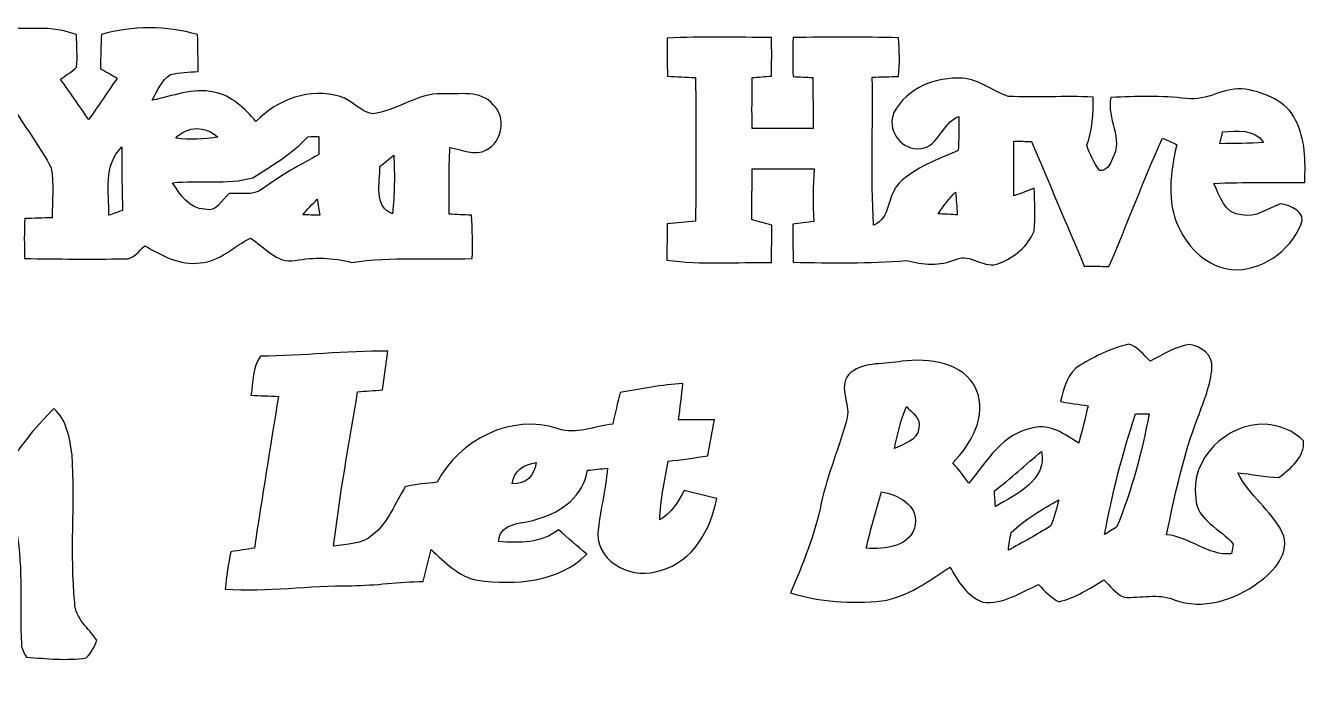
# Model space of a CAD drawing. Header units: centimetres. Extents: x -8.1 to 8.2, y -13.4 to 13.4.
# Drawn here: x -0.87 to 8.09, y 8.81 to 13.4 of the extents above; entities that cross this region are included whole.
import ezdxf

# ---------------------------------------------------------------- set-up
doc = ezdxf.new("R2010")
doc.units = ezdxf.units.CM
doc.header["$MEASUREMENT"] = 0
doc.layers.add('Camada 1', color=7, linetype='Continuous')

msp = doc.modelspace()

# ---------------------------------------------------------------- linework, layer by layer
at = {"layer": 'Camada 1', "color": 156}
for points, knots in [([(-1.29258, 13.33676), (-1.12535, 13.39215), (-0.94755, 13.37451), (-0.77435, 13.37697), (-0.77435, 13.37697), (-0.68474, 13.3798), (-0.59513, 13.36498), (-0.51047, 13.33358), (-0.51047, 13.33358), (-0.50835, 13.25809), (-0.5027, 13.18189), (-0.50906, 13.1064), (-0.50906, 13.1064), (-0.54363, 13.07394), (-0.58384, 13.04924), (-0.62194, 13.02173), (-0.62194, 13.02173), (-0.55386, 12.9293), (-0.49106, 12.8337), (-0.42403, 12.74056), (-0.42403, 12.74056), (-0.35594, 12.83582), (-0.29245, 12.93354), (-0.22577, 13.02985), (-0.22577, 13.02985), (-0.26528, 13.05242), (-0.30409, 13.07429), (-0.3429, 13.09687), (-0.3429, 13.09687), (-0.34113, 13.1766), (-0.33901, 13.25633), (-0.33584, 13.3357), (-0.33584, 13.3357), (-0.11923, 13.39673), (0.11959, 13.39673), (0.33619, 13.33394), (0.33619, 13.33394), (0.33867, 13.24856), (0.33972, 13.16284), (0.33937, 13.07711), (0.33937, 13.07711), (0.27515, 13.07076), (0.21061, 13.069), (0.14781, 13.05594), (0.14781, 13.05594), (0.08395, 13.01396), (0.05396, 12.94059), (0.01939, 12.87603), (0.01939, 12.87603), (0.16157, 12.90108), (0.30302, 12.96811), (0.45013, 12.93071), (0.45013, 12.93071), (0.57396, 12.91131), (0.66428, 12.81712), (0.74365, 12.72751), (0.74365, 12.72751), (0.89288, 12.87955), (1.12289, 12.96775), (1.33208, 12.90037), (1.33208, 12.90037), (1.41534, 12.8778), (1.47143, 12.79489), (1.55645, 12.78043), (1.55645, 12.78043), (1.72614, 12.79701), (1.86867, 12.92789), (2.04399, 12.92013), (2.04399, 12.92013), (2.16393, 12.91343), (2.31315, 12.95118), (2.401, 12.84323), (2.401, 12.84323), (2.4959, 12.76067), (2.46591, 12.58252), (2.35374, 12.5296), (2.35374, 12.5296), (2.27436, 12.4788), (2.18193, 12.5363), (2.09868, 12.54407), (2.09868, 12.54407), (2.09125, 12.38919), (2.09408, 12.23433), (2.09337, 12.0791), (2.09337, 12.0791), (2.14524, 12.07698), (2.19709, 12.07417), (2.2493, 12.07134), (2.2493, 12.07134), (2.25707, 11.97115), (2.25812, 11.87026), (2.25531, 11.76972), (2.25531, 11.76972), (1.9745, 11.75879), (1.69192, 11.78277), (1.41286, 11.74221), (1.41286, 11.74221), (1.28269, 11.77501), (1.15076, 11.78101), (1.01881, 11.75526), (1.01881, 11.75526), (0.88723, 11.73021), (0.80503, 11.85192), (0.7052, 11.91118), (0.7052, 11.91118), (0.58807, 11.85474), (0.49176, 11.74714), (0.35489, 11.73868), (0.35489, 11.73868), (0.21342, 11.71786), (0.08573, 11.79089), (-0.03174, 11.85791), (-0.03174, 11.85791), (-0.0762, 11.82299), (-0.11148, 11.76019), (-0.17604, 11.7669), (-0.17604, 11.7669), (-0.40781, 11.76443), (-0.63994, 11.76443), (-0.87207, 11.76972), (-0.87207, 11.76972), (-0.87524, 11.8625), (-0.87524, 11.95528), (-0.871, 12.04771), (-0.871, 12.04771), (-0.80751, 12.05052), (-0.74365, 12.05229), (-0.6798, 12.05406), (-0.6798, 12.05406), (-0.68014, 12.16977), (-0.66745, 12.28725), (-0.6865, 12.40225), (-0.6865, 12.40225), (-0.76164, 12.54583), (-0.86006, 12.67566), (-0.94614, 12.81288), (-0.94614, 12.81288), (-0.99905, 12.88873), (-1.04245, 12.97481), (-1.11583, 13.03337), (-1.11583, 13.03337), (-1.17157, 13.063), (-1.23577, 13.06723), (-1.29611, 13.08029), (-1.29611, 13.08029), (-1.29857, 13.16601), (-1.29716, 13.25138), (-1.29258, 13.33676)], [0, 0, 0, 0, 0.0263158, 0.0263158, 0.0263158, 0.0263158, 0.0526316, 0.0526316, 0.0526316, 0.0526316, 0.0789474, 0.0789474, 0.0789474, 0.0789474, 0.1052632, 0.1052632, 0.1052632, 0.1052632, 0.1315789, 0.1315789, 0.1315789, 0.1315789, 0.1578947, 0.1578947, 0.1578947, 0.1578947, 0.1842105, 0.1842105, 0.1842105, 0.1842105, 0.2105263, 0.2105263, 0.2105263, 0.2105263, 0.2368421, 0.2368421, 0.2368421, 0.2368421, 0.2631579, 0.2631579, 0.2631579, 0.2631579, 0.2894737, 0.2894737, 0.2894737, 0.2894737, 0.3157895, 0.3157895, 0.3157895, 0.3157895, 0.3421053, 0.3421053, 0.3421053, 0.3421053, 0.3684211, 0.3684211, 0.3684211, 0.3684211, 0.3947368, 0.3947368, 0.3947368, 0.3947368, 0.4210526, 0.4210526, 0.4210526, 0.4210526, 0.4473684, 0.4473684, 0.4473684, 0.4473684, 0.4736842, 0.4736842, 0.4736842, 0.4736842, 0.5, 0.5, 0.5, 0.5, 0.5263158, 0.5263158, 0.5263158, 0.5263158, 0.5526316, 0.5526316, 0.5526316, 0.5526316, 0.5789474, 0.5789474, 0.5789474, 0.5789474, 0.6052632, 0.6052632, 0.6052632, 0.6052632, 0.6315789, 0.6315789, 0.6315789, 0.6315789, 0.6578947, 0.6578947, 0.6578947, 0.6578947, 0.6842105, 0.6842105, 0.6842105, 0.6842105, 0.7105263, 0.7105263, 0.7105263, 0.7105263, 0.7368421, 0.7368421, 0.7368421, 0.7368421, 0.7631579, 0.7631579, 0.7631579, 0.7631579, 0.7894737, 0.7894737, 0.7894737, 0.7894737, 0.8157895, 0.8157895, 0.8157895, 0.8157895, 0.8421053, 0.8421053, 0.8421053, 0.8421053, 0.8684211, 0.8684211, 0.8684211, 0.8684211, 0.8947368, 0.8947368, 0.8947368, 0.8947368, 0.9210526, 0.9210526, 0.9210526, 0.9210526, 0.9473684, 0.9473684, 0.9473684, 0.9473684, 1, 1, 1, 1]), ([(3.61667, 13.30995), (3.85974, 13.32052), (4.10316, 13.3163), (4.34657, 13.31277), (4.34657, 13.31277), (4.34728, 13.22317), (4.34691, 13.13356), (4.34657, 13.04395), (4.34657, 13.04395), (4.30106, 13.04077), (4.25555, 13.03725), (4.2104, 13.03372), (4.2104, 13.03372), (4.2097, 12.91483), (4.20899, 12.7963), (4.21004, 12.67741), (4.21004, 12.67741), (4.35256, 12.6767), (4.49509, 12.67741), (4.63761, 12.6767), (4.63761, 12.6767), (4.63795, 12.79595), (4.63337, 12.91483), (4.63549, 13.03408), (4.63549, 13.03408), (4.58893, 13.03655), (4.54271, 13.03867), (4.4965, 13.04077), (4.4965, 13.04077), (4.49438, 13.13144), (4.49474, 13.22211), (4.49615, 13.31277), (4.49615, 13.31277), (4.74169, 13.31841), (4.98756, 13.31665), (5.23309, 13.31241), (5.23309, 13.31241), (5.24121, 13.22246), (5.24121, 13.13215), (5.23346, 13.04219), (5.23346, 13.04219), (5.17207, 13.04007), (5.11069, 13.0383), (5.04966, 13.03655), (5.04966, 13.03655), (5.05459, 12.69153), (5.04084, 12.34616), (5.05777, 12.00185), (5.05777, 12.00185), (5.18054, 12.05052), (5.15267, 12.20998), (5.23733, 12.29536), (5.23733, 12.29536), (5.35164, 12.40683), (5.50615, 12.46258), (5.6508, 12.5229), (5.6508, 12.5229), (5.65431, 12.60228), (5.6575, 12.68165), (5.65396, 12.76138), (5.65396, 12.76138), (5.53013, 12.71658), (5.51108, 12.52819), (5.36256, 12.53666), (5.36256, 12.53666), (5.23804, 12.53912), (5.15267, 12.67566), (5.20135, 12.78854), (5.20135, 12.78854), (5.28742, 12.95964), (5.49592, 13.04077), (5.67901, 13.02879), (5.67901, 13.02879), (5.7979, 13.02173), (5.89068, 12.93883), (5.99897, 12.90249), (5.99897, 12.90249), (6.19653, 12.89402), (6.39444, 12.90532), (6.592, 12.8979), (6.592, 12.8979), (6.59906, 12.7829), (6.58671, 12.6693), (6.54861, 12.5603), (6.54861, 12.5603), (6.56907, 12.49785), (6.60011, 12.43894), (6.63645, 12.38426), (6.63645, 12.38426), (6.68972, 12.38037), (6.71159, 12.42518), (6.72711, 12.46822), (6.72711, 12.46822), (6.80966, 12.60615), (6.6816, 12.74797), (6.71724, 12.89543), (6.71724, 12.89543), (6.89363, 12.90143), (7.07073, 12.90848), (7.24641, 12.88661), (7.24641, 12.88661), (7.38823, 12.86474), (7.51309, 12.97587), (7.65632, 12.95293), (7.65632, 12.95293), (7.7918, 12.92824), (7.94631, 12.87039), (8.00734, 12.73598), (8.00734, 12.73598), (8.07649, 12.60192), (8.07649, 12.44776), (8.0712, 12.301), (8.0712, 12.301), (7.85988, 12.29642), (7.64821, 12.30488), (7.43725, 12.29359), (7.43725, 12.29359), (7.47642, 12.20575), (7.51309, 12.0791), (7.62881, 12.07381), (7.62881, 12.07381), (7.72936, 12.05123), (7.81295, 12.11862), (7.90115, 12.15248), (7.90115, 12.15248), (7.97065, 12.13943), (8.08955, 12.09462), (8.04438, 12.00361), (8.04438, 12.00361), (7.96325, 11.81699), (7.76746, 11.67588), (7.55931, 11.69246), (7.55931, 11.69246), (7.39281, 11.70974), (7.25981, 11.83922), (7.19137, 11.98562), (7.19137, 11.98562), (7.10388, 12.16625), (7.13351, 12.37615), (7.17727, 12.56452), (7.17727, 12.56452), (7.14409, 12.58111), (7.11093, 12.59628), (7.07707, 12.61039), (7.07707, 12.61039), (6.94336, 12.31547), (6.8319, 12.01067), (6.70348, 11.71328), (6.70348, 11.71328), (6.64562, 11.71469), (6.58847, 11.71539), (6.53133, 11.71575), (6.53133, 11.71575), (6.40749, 12.00538), (6.28614, 12.29606), (6.16267, 12.58605), (6.16267, 12.58605), (6.12104, 12.58746), (6.08012, 12.58887), (6.03919, 12.59028), (6.03919, 12.59028), (6.03708, 12.46258), (6.03744, 12.33451), (6.03956, 12.20646), (6.03956, 12.20646), (6.08682, 12.22445), (6.13375, 12.24315), (6.18172, 12.26114), (6.18172, 12.26114), (6.18277, 12.1613), (6.19054, 12.06076), (6.18031, 11.96093), (6.18031, 11.96093), (6.13974, 11.85509), (6.04131, 11.77748), (5.93831, 11.73656), (5.93831, 11.73656), (5.83494, 11.68717), (5.73758, 11.81135), (5.63386, 11.76301), (5.63386, 11.76301), (5.52202, 11.71328), (5.40349, 11.72738), (5.28884, 11.75455), (5.28884, 11.75455), (5.02567, 11.73479), (4.76179, 11.73691), (4.49826, 11.74361), (4.49826, 11.74361), (4.49545, 11.83216), (4.49403, 11.92071), (4.49367, 12.00961), (4.49367, 12.00961), (4.54271, 12.01632), (4.5921, 12.02266), (4.64185, 12.02866), (4.64185, 12.02866), (4.63444, 12.15143), (4.63585, 12.27419), (4.6429, 12.3966), (4.6429, 12.3966), (4.49862, 12.39555), (4.35434, 12.39696), (4.2104, 12.3966), (4.2104, 12.3966), (4.2097, 12.27807), (4.20899, 12.15954), (4.20933, 12.04136), (4.20933, 12.04136), (4.2552, 12.02689), (4.30213, 12.01349), (4.34903, 12.0015), (4.34903, 12.0015), (4.34728, 11.91471), (4.34657, 11.82828), (4.34586, 11.7415), (4.34586, 11.7415), (4.10174, 11.74467), (3.85621, 11.72386), (3.61385, 11.75808), (3.61385, 11.75808), (3.61526, 11.84275), (3.61667, 11.92705), (3.61772, 12.01173), (3.61772, 12.01173), (3.68335, 12.01807), (3.74931, 12.02407), (3.81528, 12.03042), (3.81528, 12.03042), (3.8174, 12.36521), (3.81916, 12.69964), (3.81458, 13.03443), (3.81458, 13.03443), (3.74896, 13.03655), (3.6837, 13.03937), (3.61879, 13.04325), (3.61879, 13.04325), (3.61738, 13.13215), (3.61597, 13.22105), (3.61667, 13.30995)], [0, 0, 0, 0, 0.0163934, 0.0163934, 0.0163934, 0.0163934, 0.0327869, 0.0327869, 0.0327869, 0.0327869, 0.0491803, 0.0491803, 0.0491803, 0.0491803, 0.0655738, 0.0655738, 0.0655738, 0.0655738, 0.0819672, 0.0819672, 0.0819672, 0.0819672, 0.0983607, 0.0983607, 0.0983607, 0.0983607, 0.1147541, 0.1147541, 0.1147541, 0.1147541, 0.1311475, 0.1311475, 0.1311475, 0.1311475, 0.147541, 0.147541, 0.147541, 0.147541, 0.1639344, 0.1639344, 0.1639344, 0.1639344, 0.1803279, 0.1803279, 0.1803279, 0.1803279, 0.1967213, 0.1967213, 0.1967213, 0.1967213, 0.2131148, 0.2131148, 0.2131148, 0.2131148, 0.2295082, 0.2295082, 0.2295082, 0.2295082, 0.2459016, 0.2459016, 0.2459016, 0.2459016, 0.2622951, 0.2622951, 0.2622951, 0.2622951, 0.2786885, 0.2786885, 0.2786885, 0.2786885, 0.295082, 0.295082, 0.295082, 0.295082, 0.3114754, 0.3114754, 0.3114754, 0.3114754, 0.3278689, 0.3278689, 0.3278689, 0.3278689, 0.3442623, 0.3442623, 0.3442623, 0.3442623, 0.3606557, 0.3606557, 0.3606557, 0.3606557, 0.3770492, 0.3770492, 0.3770492, 0.3770492, 0.3934426, 0.3934426, 0.3934426, 0.3934426, 0.4098361, 0.4098361, 0.4098361, 0.4098361, 0.4262295, 0.4262295, 0.4262295, 0.4262295, 0.442623, 0.442623, 0.442623, 0.442623, 0.4590164, 0.4590164, 0.4590164, 0.4590164, 0.4754098, 0.4754098, 0.4754098, 0.4754098, 0.4918033, 0.4918033, 0.4918033, 0.4918033, 0.5081967, 0.5081967, 0.5081967, 0.5081967, 0.5245902, 0.5245902, 0.5245902, 0.5245902, 0.5409836, 0.5409836, 0.5409836, 0.5409836, 0.557377, 0.557377, 0.557377, 0.557377, 0.5737705, 0.5737705, 0.5737705, 0.5737705, 0.5901639, 0.5901639, 0.5901639, 0.5901639, 0.6065574, 0.6065574, 0.6065574, 0.6065574, 0.6229508, 0.6229508, 0.6229508, 0.6229508, 0.6393443, 0.6393443, 0.6393443, 0.6393443, 0.6557377, 0.6557377, 0.6557377, 0.6557377, 0.6721311, 0.6721311, 0.6721311, 0.6721311, 0.6885246, 0.6885246, 0.6885246, 0.6885246, 0.704918, 0.704918, 0.704918, 0.704918, 0.7213115, 0.7213115, 0.7213115, 0.7213115, 0.7377049, 0.7377049, 0.7377049, 0.7377049, 0.7540984, 0.7540984, 0.7540984, 0.7540984, 0.7704918, 0.7704918, 0.7704918, 0.7704918, 0.7868852, 0.7868852, 0.7868852, 0.7868852, 0.8032787, 0.8032787, 0.8032787, 0.8032787, 0.8196721, 0.8196721, 0.8196721, 0.8196721, 0.8360656, 0.8360656, 0.8360656, 0.8360656, 0.852459, 0.852459, 0.852459, 0.852459, 0.8688525, 0.8688525, 0.8688525, 0.8688525, 0.8852459, 0.8852459, 0.8852459, 0.8852459, 0.9016393, 0.9016393, 0.9016393, 0.9016393, 0.9180328, 0.9180328, 0.9180328, 0.9180328, 0.9344262, 0.9344262, 0.9344262, 0.9344262, 0.9508197, 0.9508197, 0.9508197, 0.9508197, 0.9672131, 0.9672131, 0.9672131, 0.9672131, 1, 1, 1, 1]), ([(0.18308, 12.61004), (0.18308, 12.61004), (0.18308, 12.61004), (0.18308, 12.61004), (0.18308, 12.61004), (0.28151, 12.59945), (0.38099, 12.60016), (0.47871, 12.61779), (0.47871, 12.61779), (0.39441, 12.69717), (0.26175, 12.69858), (0.18308, 12.61004)], [0, 0, 0, 0, 0.25, 0.25, 0.25, 0.25, 0.5, 0.5, 0.5, 0.5, 1, 1, 1, 1]), ([(7.49757, 12.65555), (7.49757, 12.65555), (7.49757, 12.65555), (7.49757, 12.65555), (7.49757, 12.65555), (7.49299, 12.63437), (7.48347, 12.5924), (7.47854, 12.57158), (7.47854, 12.57158), (7.58013, 12.57299), (7.68208, 12.57264), (7.78369, 12.58111), (7.78369, 12.58111), (7.71806, 12.67847), (7.59848, 12.65872), (7.49757, 12.65555)], [0, 0, 0, 0, 0.2, 0.2, 0.2, 0.2, 0.4, 0.4, 0.4, 0.4, 0.6, 0.6, 0.6, 0.6, 1, 1, 1, 1]), ([(-0.28327, 12.07205), (-0.28327, 12.07205), (-0.28327, 12.07205), (-0.28327, 12.07205), (-0.28327, 12.07205), (-0.25929, 12.08051), (-0.21166, 12.09709), (-0.18803, 12.10556), (-0.18803, 12.10556), (-0.19227, 12.25337), (-0.19402, 12.40084), (-0.19261, 12.54865), (-0.19261, 12.54865), (-0.32315, 12.42271), (-0.28222, 12.23398), (-0.28327, 12.07205)], [0, 0, 0, 0, 0.2, 0.2, 0.2, 0.2, 0.4, 0.4, 0.4, 0.4, 0.6, 0.6, 0.6, 0.6, 1, 1, 1, 1]), ([(1.10701, 12.62062), (1.10701, 12.62062), (1.10701, 12.62062), (1.10701, 12.62062), (1.10701, 12.62062), (0.99835, 12.50032), (0.85653, 12.4206), (0.72214, 12.33382), (0.72214, 12.33382), (0.53974, 12.2823), (0.34642, 12.319), (0.16016, 12.29854), (0.16016, 12.29854), (0.21449, 12.21669), (0.27586, 12.11509), (0.3877, 12.11403), (0.3877, 12.11403), (0.46813, 12.09181), (0.50623, 12.17717), (0.55562, 12.22269), (0.55562, 12.22269), (0.63358, 12.22939), (0.72284, 12.2047), (0.79021, 12.25584), (0.79021, 12.25584), (0.91334, 12.34863), (1.0488, 12.42271), (1.18392, 12.4968), (1.18392, 12.4968), (1.18356, 12.53877), (1.18356, 12.58076), (1.18356, 12.62238), (1.18356, 12.62238), (1.16451, 12.62203), (1.12606, 12.62097), (1.10701, 12.62062)], [0, 0, 0, 0, 0.1, 0.1, 0.1, 0.1, 0.2, 0.2, 0.2, 0.2, 0.3, 0.3, 0.3, 0.3, 0.4, 0.4, 0.4, 0.4, 0.5, 0.5, 0.5, 0.5, 0.6, 0.6, 0.6, 0.6, 0.7, 0.7, 0.7, 0.7, 0.8, 0.8, 0.8, 0.8, 1, 1, 1, 1]), ([(1.60972, 12.41248), (1.60972, 12.41248), (1.60972, 12.41248), (1.60972, 12.41248), (1.60972, 12.41248), (1.6129, 12.29818), (1.56069, 12.13167), (1.69898, 12.08193), (1.69898, 12.08193), (1.71202, 12.21775), (1.7145, 12.35427), (1.70673, 12.49045), (1.70673, 12.49045), (1.68275, 12.47104), (1.63405, 12.43188), (1.60972, 12.41248)], [0, 0, 0, 0, 0.2, 0.2, 0.2, 0.2, 0.4, 0.4, 0.4, 0.4, 0.6, 0.6, 0.6, 0.6, 1, 1, 1, 1]), ([(1.07032, 12.07523), (1.07032, 12.07523), (1.07032, 12.07523), (1.07032, 12.07523), (1.07032, 12.07523), (1.10031, 12.07417), (1.16028, 12.07205), (1.19027, 12.07134), (1.19027, 12.07134), (1.18568, 12.09921), (1.17651, 12.15495), (1.17193, 12.18282), (1.17193, 12.18282), (1.137, 12.1479), (1.10277, 12.11226), (1.07032, 12.07523)], [0, 0, 0, 0, 0.2, 0.2, 0.2, 0.2, 0.4, 0.4, 0.4, 0.4, 0.6, 0.6, 0.6, 0.6, 1, 1, 1, 1]), ([(5.50969, 12.08158), (5.50969, 12.08158), (5.50969, 12.08158), (5.50969, 12.08158), (5.50969, 12.08158), (5.54319, 12.07981), (5.60987, 12.07664), (5.64337, 12.07487), (5.64337, 12.07487), (5.6402, 12.12779), (5.63633, 12.18071), (5.63174, 12.23362), (5.63174, 12.23362), (5.58658, 12.1867), (5.54567, 12.1359), (5.50969, 12.08158)], [0, 0, 0, 0, 0.2, 0.2, 0.2, 0.2, 0.4, 0.4, 0.4, 0.4, 0.6, 0.6, 0.6, 0.6, 1, 1, 1, 1]), ([(0.77611, 11.0871), (1.07314, 11.08639), (1.36842, 11.1266), (1.66582, 11.12096), (1.66582, 11.12096), (1.65276, 11.03065), (1.64007, 10.94034), (1.62701, 10.85038), (1.62701, 10.85038), (1.56915, 10.84615), (1.51165, 10.84226), (1.45415, 10.83839), (1.45415, 10.83839), (1.39452, 10.47891), (1.32891, 10.12048), (1.28658, 9.75854), (1.28658, 9.75854), (1.37829, 9.77547), (1.48449, 9.77088), (1.55892, 9.83721), (1.55892, 9.83721), (1.67004, 9.92258), (1.71343, 10.06086), (1.78752, 10.17376), (1.78752, 10.17376), (1.85985, 10.19457), (1.93569, 10.19704), (2.01048, 10.2055), (2.01048, 10.2055), (2.16181, 10.50395), (2.52976, 10.68704), (2.85467, 10.5798), (2.85467, 10.5798), (2.98097, 10.5357), (3.11043, 10.59779), (3.23673, 10.61226), (3.23673, 10.61226), (3.25366, 10.68598), (3.27025, 10.75936), (3.28789, 10.83275), (3.28789, 10.83275), (3.43393, 10.85567), (3.57857, 10.88813), (3.72674, 10.89518), (3.72674, 10.89518), (3.71827, 10.81051), (3.70699, 10.7262), (3.69605, 10.64189), (3.69605, 10.64189), (3.77966, 10.64189), (3.86326, 10.64224), (3.94723, 10.64083), (3.94723, 10.64083), (3.93242, 10.55722), (3.91617, 10.47362), (3.90031, 10.39001), (3.90031, 10.39001), (3.80824, 10.37695), (3.71686, 10.36178), (3.62479, 10.35296), (3.62479, 10.35296), (3.60045, 10.21679), (3.5687, 10.08168), (3.56481, 9.94304), (3.56481, 9.94304), (3.64666, 9.98819), (3.69252, 10.06897), (3.73556, 10.14835), (3.73556, 10.14835), (3.81105, 10.12895), (3.88654, 10.1099), (3.96275, 10.09227), (3.96275, 10.09227), (3.92289, 9.87707), (3.7973, 9.64811), (3.57082, 9.5892), (3.57082, 9.5892), (3.39124, 9.52112), (3.13302, 9.63259), (3.13265, 9.84462), (3.13265, 9.84462), (3.14466, 9.99877), (3.18805, 10.14906), (3.1997, 10.30393), (3.1997, 10.30393), (3.15312, 10.29934), (3.1069, 10.29441), (3.06105, 10.28911), (3.06105, 10.28911), (3.03283, 10.11307), (2.88254, 9.99877), (2.71992, 9.95257), (2.71992, 9.95257), (2.61654, 9.90776), (2.45392, 9.93986), (2.43874, 9.7924), (2.43874, 9.7924), (2.58339, 9.77829), (2.73719, 9.78005), (2.8582, 9.87248), (2.8582, 9.87248), (2.92417, 9.81604), (2.99013, 9.75959), (3.05576, 9.70244), (3.05576, 9.70244), (2.85574, 9.50524), (2.55551, 9.48477), (2.292, 9.52112), (2.292, 9.52112), (2.15793, 9.54617), (2.06269, 9.64706), (1.96744, 9.7356), (1.96744, 9.7356), (1.94839, 9.66187), (1.9304, 9.58744), (1.91311, 9.513), (1.91311, 9.513), (1.74519, 9.50983), (1.57868, 9.48443), (1.41076, 9.48266), (1.41076, 9.48266), (1.1169, 9.48477), (0.82373, 9.43786), (0.52987, 9.45938), (0.52987, 9.45938), (0.53764, 9.54722), (0.55104, 9.63436), (0.56868, 9.72043), (0.56868, 9.72043), (0.62335, 9.7289), (0.67804, 9.73701), (0.73271, 9.74478), (0.73271, 9.74478), (0.78775, 10.09826), (0.84208, 10.4521), (0.9017, 10.80523), (0.9017, 10.80523), (0.83679, 10.80805), (0.77257, 10.81087), (0.70801, 10.81405), (0.70801, 10.81405), (0.72743, 10.90507), (0.71683, 11.01019), (0.77611, 11.0871)], [0, 0, 0, 0, 0.027027, 0.027027, 0.027027, 0.027027, 0.0540541, 0.0540541, 0.0540541, 0.0540541, 0.0810811, 0.0810811, 0.0810811, 0.0810811, 0.1081081, 0.1081081, 0.1081081, 0.1081081, 0.1351351, 0.1351351, 0.1351351, 0.1351351, 0.1621622, 0.1621622, 0.1621622, 0.1621622, 0.1891892, 0.1891892, 0.1891892, 0.1891892, 0.2162162, 0.2162162, 0.2162162, 0.2162162, 0.2432432, 0.2432432, 0.2432432, 0.2432432, 0.2702703, 0.2702703, 0.2702703, 0.2702703, 0.2972973, 0.2972973, 0.2972973, 0.2972973, 0.3243243, 0.3243243, 0.3243243, 0.3243243, 0.3513514, 0.3513514, 0.3513514, 0.3513514, 0.3783784, 0.3783784, 0.3783784, 0.3783784, 0.4054054, 0.4054054, 0.4054054, 0.4054054, 0.4324324, 0.4324324, 0.4324324, 0.4324324, 0.4594595, 0.4594595, 0.4594595, 0.4594595, 0.4864865, 0.4864865, 0.4864865, 0.4864865, 0.5135135, 0.5135135, 0.5135135, 0.5135135, 0.5405405, 0.5405405, 0.5405405, 0.5405405, 0.5675676, 0.5675676, 0.5675676, 0.5675676, 0.5945946, 0.5945946, 0.5945946, 0.5945946, 0.6216216, 0.6216216, 0.6216216, 0.6216216, 0.6486486, 0.6486486, 0.6486486, 0.6486486, 0.6756757, 0.6756757, 0.6756757, 0.6756757, 0.7027027, 0.7027027, 0.7027027, 0.7027027, 0.7297297, 0.7297297, 0.7297297, 0.7297297, 0.7567568, 0.7567568, 0.7567568, 0.7567568, 0.7837838, 0.7837838, 0.7837838, 0.7837838, 0.8108108, 0.8108108, 0.8108108, 0.8108108, 0.8378378, 0.8378378, 0.8378378, 0.8378378, 0.8648649, 0.8648649, 0.8648649, 0.8648649, 0.8918919, 0.8918919, 0.8918919, 0.8918919, 0.9189189, 0.9189189, 0.9189189, 0.9189189, 0.9459459, 0.9459459, 0.9459459, 0.9459459, 1, 1, 1, 1]), ([(6.50309, 11.02501), (6.60822, 11.08674), (6.72007, 11.14212), (6.8393, 11.17035), (6.8393, 11.17035), (6.90455, 11.15695), (6.94372, 11.09345), (6.9924, 11.05252), (6.9924, 11.05252), (7.0806, 11.09627), (7.16633, 11.15589), (7.26651, 11.16753), (7.26651, 11.16753), (7.34447, 11.16153), (7.43126, 11.09238), (7.42314, 11.00772), (7.42314, 11.00772), (7.41469, 10.88636), (7.36564, 10.77241), (7.32542, 10.65883), (7.32542, 10.65883), (7.22029, 10.39494), (7.16667, 10.11519), (7.10459, 9.83896), (7.10459, 9.83896), (7.26722, 9.82591), (7.39315, 9.6908), (7.55967, 9.70526), (7.55967, 9.70526), (7.56284, 9.72255), (7.56884, 9.75677), (7.57166, 9.7737), (7.57166, 9.7737), (7.48629, 9.88165), (7.31626, 9.93633), (7.3099, 10.09332), (7.3099, 10.09332), (7.26792, 10.37025), (7.5251, 10.61931), (7.79497, 10.61085), (7.79497, 10.61085), (7.89374, 10.60555), (7.99253, 10.56604), (8.06309, 10.49513), (8.06309, 10.49513), (8.07225, 10.38189), (7.97207, 10.30005), (7.89023, 10.23937), (7.89023, 10.23937), (7.79426, 10.24113), (7.70008, 10.26442), (7.60482, 10.27077), (7.60482, 10.27077), (7.68103, 10.11237), (7.8359, 10.01112), (7.91457, 9.85555), (7.91457, 9.85555), (7.97701, 9.71408), (7.85459, 9.58074), (7.74664, 9.50453), (7.74664, 9.50453), (7.58048, 9.38176), (7.35999, 9.30945), (7.15822, 9.38494), (7.15822, 9.38494), (7.04566, 9.43256), (6.92538, 9.39376), (6.80895, 9.40223), (6.80895, 9.40223), (6.7504, 9.42692), (6.71335, 9.4816), (6.6682, 9.52358), (6.6682, 9.52358), (6.56907, 9.4622), (6.46782, 9.39834), (6.35353, 9.37012), (6.35353, 9.37012), (6.29742, 9.3994), (6.25439, 9.44668), (6.2103, 9.49042), (6.2103, 9.49042), (6.08717, 9.43609), (5.9637, 9.34966), (5.82295, 9.36872), (5.82295, 9.36872), (5.70934, 9.40576), (5.64973, 9.51759), (5.59152, 9.61284), (5.59152, 9.61284), (5.44547, 9.5137), (5.29624, 9.40469), (5.11774, 9.37577), (5.11774, 9.37577), (4.9029, 9.35531), (4.68347, 9.3673), (4.47745, 9.43327), (4.47745, 9.43327), (4.56812, 9.63541), (4.64925, 9.8425), (4.6937, 10.06051), (4.6937, 10.06051), (4.73886, 10.26371), (4.82106, 10.45598), (4.87503, 10.65636), (4.87503, 10.65636), (4.89549, 10.76148), (4.80094, 10.88989), (4.90078, 10.97315), (4.90078, 10.97315), (5.00062, 11.05041), (5.13891, 11.02713), (5.25673, 11.05076), (5.25673, 11.05076), (5.44335, 11.07474), (5.68783, 11.04652), (5.77673, 10.85391), (5.77673, 10.85391), (5.8554, 10.66765), (5.74004, 10.47362), (5.61304, 10.34097), (5.61304, 10.34097), (5.65219, 10.29545), (5.68888, 10.24784), (5.72416, 10.19915), (5.72416, 10.19915), (5.84729, 10.3519), (5.9644, 10.54876), (6.17431, 10.58615), (6.17431, 10.58615), (6.29462, 10.61543), (6.39692, 10.53958), (6.49286, 10.47962), (6.49286, 10.47962), (6.51474, 10.5664), (6.53661, 10.65353), (6.55778, 10.74067), (6.55778, 10.74067), (6.49323, 10.74984), (6.42902, 10.75901), (6.36517, 10.76924), (6.36517, 10.76924), (6.38986, 10.86308), (6.41244, 10.97138), (6.50309, 11.02501)], [0, 0, 0, 0, 0.027027, 0.027027, 0.027027, 0.027027, 0.0540541, 0.0540541, 0.0540541, 0.0540541, 0.0810811, 0.0810811, 0.0810811, 0.0810811, 0.1081081, 0.1081081, 0.1081081, 0.1081081, 0.1351351, 0.1351351, 0.1351351, 0.1351351, 0.1621622, 0.1621622, 0.1621622, 0.1621622, 0.1891892, 0.1891892, 0.1891892, 0.1891892, 0.2162162, 0.2162162, 0.2162162, 0.2162162, 0.2432432, 0.2432432, 0.2432432, 0.2432432, 0.2702703, 0.2702703, 0.2702703, 0.2702703, 0.2972973, 0.2972973, 0.2972973, 0.2972973, 0.3243243, 0.3243243, 0.3243243, 0.3243243, 0.3513514, 0.3513514, 0.3513514, 0.3513514, 0.3783784, 0.3783784, 0.3783784, 0.3783784, 0.4054054, 0.4054054, 0.4054054, 0.4054054, 0.4324324, 0.4324324, 0.4324324, 0.4324324, 0.4594595, 0.4594595, 0.4594595, 0.4594595, 0.4864865, 0.4864865, 0.4864865, 0.4864865, 0.5135135, 0.5135135, 0.5135135, 0.5135135, 0.5405405, 0.5405405, 0.5405405, 0.5405405, 0.5675676, 0.5675676, 0.5675676, 0.5675676, 0.5945946, 0.5945946, 0.5945946, 0.5945946, 0.6216216, 0.6216216, 0.6216216, 0.6216216, 0.6486486, 0.6486486, 0.6486486, 0.6486486, 0.6756757, 0.6756757, 0.6756757, 0.6756757, 0.7027027, 0.7027027, 0.7027027, 0.7027027, 0.7297297, 0.7297297, 0.7297297, 0.7297297, 0.7567568, 0.7567568, 0.7567568, 0.7567568, 0.7837838, 0.7837838, 0.7837838, 0.7837838, 0.8108108, 0.8108108, 0.8108108, 0.8108108, 0.8378378, 0.8378378, 0.8378378, 0.8378378, 0.8648649, 0.8648649, 0.8648649, 0.8648649, 0.8918919, 0.8918919, 0.8918919, 0.8918919, 0.9189189, 0.9189189, 0.9189189, 0.9189189, 0.9459459, 0.9459459, 0.9459459, 0.9459459, 1, 1, 1, 1]), ([(-1.70638, 10.56181), (-1.66334, 10.62495), (-1.60689, 10.69728), (-1.52223, 10.69551), (-1.52223, 10.69551), (-1.43968, 10.67964), (-1.42733, 10.58368), (-1.41781, 10.51525), (-1.41781, 10.51525), (-1.40017, 10.27253), (-1.4037, 10.02735), (-1.35784, 9.78746), (-1.35784, 9.78746), (-1.12148, 10.09297), (-0.94896, 10.44856), (-0.66922, 10.7202), (-0.66922, 10.7202), (-0.57643, 10.64189), (-0.55808, 10.51242), (-0.54044, 10.39918), (-0.54044, 10.39918), (-0.51859, 10.05451), (-0.55667, 9.70738), (-0.5221, 9.36342), (-0.5221, 9.36342), (-0.52105, 9.25195), (-0.42298, 9.18668), (-0.36795, 9.10096), (-0.36795, 9.10096), (-0.38522, 9.05651), (-0.40674, 9.01241), (-0.44131, 8.97854), (-0.44131, 8.97854), (-0.57891, 8.95737), (-0.72073, 8.97254), (-0.85865, 8.98348), (-0.85865, 8.98348), (-0.87911, 9.01135), (-0.89146, 9.04205), (-0.895, 9.07556), (-0.895, 9.07556), (-0.91015, 9.3352), (-0.88053, 9.59838), (-0.92745, 9.85555), (-0.92745, 9.85555), (-1.09748, 9.67705), (-1.19944, 9.44915), (-1.32537, 9.24065), (-1.32537, 9.24065), (-1.28057, 9.16022), (-1.24459, 9.07415), (-1.2467, 8.98031), (-1.2467, 8.98031), (-1.41286, 8.9722), (-1.57973, 8.96055), (-1.74519, 8.98031), (-1.74519, 8.98031), (-1.7519, 9.27487), (-1.74978, 9.56909), (-1.78929, 9.8619), (-1.78929, 9.8619), (-1.92017, 9.71337), (-1.99495, 9.52641), (-2.09444, 9.35707), (-2.09444, 9.35707), (-2.16746, 9.259), (-2.0835, 9.14646), (-2.08704, 9.03851), (-2.08704, 9.03851), (-2.24542, 8.98066), (-2.41757, 8.98877), (-2.58056, 8.94961), (-2.58056, 8.94961), (-2.68357, 8.95631), (-2.85114, 8.96761), (-2.85221, 9.10624), (-2.85221, 9.10624), (-2.87655, 9.23466), (-2.79893, 9.34507), (-2.71039, 9.42833), (-2.71039, 9.42833), (-2.73507, 9.48831), (-2.75802, 9.54898), (-2.78589, 9.6072), (-2.78589, 9.6072), (-2.93334, 9.50136), (-3.06105, 9.35143), (-3.24555, 9.31156), (-3.24555, 9.31156), (-3.37114, 9.28581), (-3.48156, 9.3673), (-3.59304, 9.40928), (-3.59304, 9.40928), (-3.6396, 9.32356), (-3.57046, 9.26465), (-3.52495, 9.19903), (-3.52495, 9.19903), (-3.5246, 9.11859), (-3.54365, 9.02652), (-3.61456, 8.97819), (-3.61456, 8.97819), (-3.7419, 8.89), (-3.88866, 8.80709), (-4.04953, 8.83073), (-4.04953, 8.83073), (-4.15113, 9.07202), (-3.96487, 9.30627), (-3.94334, 9.54651), (-3.94334, 9.54651), (-4.07282, 9.51406), (-4.21357, 9.41175), (-4.34728, 9.48125), (-4.34728, 9.48125), (-4.41395, 9.53769), (-4.43864, 9.62554), (-4.47604, 9.70103), (-4.47604, 9.70103), (-4.62209, 9.59802), (-4.75297, 9.44068), (-4.94135, 9.4241), (-4.94135, 9.4241), (-5.05107, 9.41211), (-5.12585, 9.49536), (-5.19112, 9.56945), (-5.19112, 9.56945), (-5.32129, 9.49642), (-5.45711, 9.42128), (-5.60846, 9.40716), (-5.60846, 9.40716), (-5.70793, 9.41246), (-5.80531, 9.45515), (-5.87409, 9.52676), (-5.87409, 9.52676), (-5.86987, 9.63048), (-5.77427, 9.69751), (-5.7083, 9.767), (-5.7083, 9.767), (-5.6201, 9.87354), (-5.47722, 9.68516), (-5.40137, 9.80474), (-5.40137, 9.80474), (-5.5139, 9.91729), (-5.69382, 9.9896), (-5.72628, 10.16212), (-5.72628, 10.16212), (-5.74781, 10.39918), (-5.52062, 10.57239), (-5.31636, 10.63625), (-5.31636, 10.63625), (-5.1509, 10.70081), (-4.96675, 10.65565), (-4.8274, 10.55369), (-4.8274, 10.55369), (-4.73075, 10.5925), (-4.63408, 10.65176), (-4.52578, 10.63941), (-4.52578, 10.63941), (-4.45381, 10.6179), (-4.39844, 10.56286), (-4.33882, 10.52018), (-4.33882, 10.52018), (-4.22592, 10.56675), (-4.11621, 10.64471), (-3.98921, 10.63695), (-3.98921, 10.63695), (-3.92324, 10.61366), (-3.85797, 10.55299), (-3.86432, 10.47714), (-3.86432, 10.47714), (-3.86291, 10.27288), (-3.99837, 10.0965), (-4.00368, 9.89506), (-4.00368, 9.89506), (-3.931, 9.8753), (-3.89113, 9.95009), (-3.85621, 9.99842), (-3.85621, 9.99842), (-3.75108, 10.15365), (-3.73238, 10.3445), (-3.67629, 10.51877), (-3.67629, 10.51877), (-3.62761, 10.67505), (-3.41982, 10.59427), (-3.29812, 10.60238), (-3.29812, 10.60238), (-3.28541, 10.55122), (-3.27271, 10.50008), (-3.25966, 10.44892), (-3.25966, 10.44892), (-3.10727, 10.59462), (-2.89842, 10.67787), (-2.68676, 10.64189), (-2.68676, 10.64189), (-2.55729, 10.61226), (-2.4271, 10.64119), (-2.29693, 10.64648), (-2.29693, 10.64648), (-2.19145, 10.65917), (-2.12407, 10.53465), (-2.15194, 10.44328), (-2.15194, 10.44328), (-2.19321, 10.23267), (-2.29904, 10.03864), (-2.31916, 9.82274), (-2.31916, 9.82274), (-2.16992, 9.78534), (-2.1216, 9.93422), (-2.05705, 10.03405), (-2.05705, 10.03405), (-1.94663, 10.21432), (-1.82386, 10.38612), (-1.70638, 10.56181)], [0, 0, 0, 0, 0.0185185, 0.0185185, 0.0185185, 0.0185185, 0.037037, 0.037037, 0.037037, 0.037037, 0.0555556, 0.0555556, 0.0555556, 0.0555556, 0.0740741, 0.0740741, 0.0740741, 0.0740741, 0.0925926, 0.0925926, 0.0925926, 0.0925926, 0.1111111, 0.1111111, 0.1111111, 0.1111111, 0.1296296, 0.1296296, 0.1296296, 0.1296296, 0.1481481, 0.1481481, 0.1481481, 0.1481481, 0.1666667, 0.1666667, 0.1666667, 0.1666667, 0.1851852, 0.1851852, 0.1851852, 0.1851852, 0.2037037, 0.2037037, 0.2037037, 0.2037037, 0.2222222, 0.2222222, 0.2222222, 0.2222222, 0.2407407, 0.2407407, 0.2407407, 0.2407407, 0.2592593, 0.2592593, 0.2592593, 0.2592593, 0.2777778, 0.2777778, 0.2777778, 0.2777778, 0.2962963, 0.2962963, 0.2962963, 0.2962963, 0.3148148, 0.3148148, 0.3148148, 0.3148148, 0.3333333, 0.3333333, 0.3333333, 0.3333333, 0.3518519, 0.3518519, 0.3518519, 0.3518519, 0.3703704, 0.3703704, 0.3703704, 0.3703704, 0.3888889, 0.3888889, 0.3888889, 0.3888889, 0.4074074, 0.4074074, 0.4074074, 0.4074074, 0.4259259, 0.4259259, 0.4259259, 0.4259259, 0.4444444, 0.4444444, 0.4444444, 0.4444444, 0.462963, 0.462963, 0.462963, 0.462963, 0.4814815, 0.4814815, 0.4814815, 0.4814815, 0.5, 0.5, 0.5, 0.5, 0.5185185, 0.5185185, 0.5185185, 0.5185185, 0.537037, 0.537037, 0.537037, 0.537037, 0.5555556, 0.5555556, 0.5555556, 0.5555556, 0.5740741, 0.5740741, 0.5740741, 0.5740741, 0.5925926, 0.5925926, 0.5925926, 0.5925926, 0.6111111, 0.6111111, 0.6111111, 0.6111111, 0.6296296, 0.6296296, 0.6296296, 0.6296296, 0.6481481, 0.6481481, 0.6481481, 0.6481481, 0.6666667, 0.6666667, 0.6666667, 0.6666667, 0.6851852, 0.6851852, 0.6851852, 0.6851852, 0.7037037, 0.7037037, 0.7037037, 0.7037037, 0.7222222, 0.7222222, 0.7222222, 0.7222222, 0.7407407, 0.7407407, 0.7407407, 0.7407407, 0.7592593, 0.7592593, 0.7592593, 0.7592593, 0.7777778, 0.7777778, 0.7777778, 0.7777778, 0.7962963, 0.7962963, 0.7962963, 0.7962963, 0.8148148, 0.8148148, 0.8148148, 0.8148148, 0.8333333, 0.8333333, 0.8333333, 0.8333333, 0.8518519, 0.8518519, 0.8518519, 0.8518519, 0.8703704, 0.8703704, 0.8703704, 0.8703704, 0.8888889, 0.8888889, 0.8888889, 0.8888889, 0.9074074, 0.9074074, 0.9074074, 0.9074074, 0.9259259, 0.9259259, 0.9259259, 0.9259259, 0.9444444, 0.9444444, 0.9444444, 0.9444444, 0.962963, 0.962963, 0.962963, 0.962963, 1, 1, 1, 1]), ([(5.20559, 10.44222), (5.20559, 10.44222), (5.20559, 10.44222), (5.20559, 10.44222), (5.20559, 10.44222), (5.26979, 10.47467), (5.36645, 10.49761), (5.37491, 10.58403), (5.37491, 10.58403), (5.39362, 10.65353), (5.32659, 10.69128), (5.28778, 10.73538), (5.28778, 10.73538), (5.2511, 10.64048), (5.22393, 10.54206), (5.20559, 10.44222)], [0, 0, 0, 0, 0.2, 0.2, 0.2, 0.2, 0.4, 0.4, 0.4, 0.4, 0.6, 0.6, 0.6, 0.6, 1, 1, 1, 1]), ([(6.88974, 10.68317), (6.88974, 10.68317), (6.88974, 10.68317), (6.88974, 10.68317), (6.88974, 10.68317), (6.79872, 10.40765), (6.72429, 10.12542), (6.67315, 9.84002), (6.67315, 9.84002), (6.6943, 9.85273), (6.73593, 9.87883), (6.7571, 9.89153), (6.7571, 9.89153), (6.86257, 10.14518), (6.93242, 10.414), (6.98465, 10.68387), (6.98465, 10.68387), (6.961, 10.68351), (6.91337, 10.68317), (6.88974, 10.68317)], [0, 0, 0, 0, 0.1666667, 0.1666667, 0.1666667, 0.1666667, 0.3333333, 0.3333333, 0.3333333, 0.3333333, 0.5, 0.5, 0.5, 0.5, 0.6666667, 0.6666667, 0.6666667, 0.6666667, 1, 1, 1, 1]), ([(5.90267, 10.14483), (5.90267, 10.14483), (5.90267, 10.14483), (5.90267, 10.14483), (5.90267, 10.14483), (5.90444, 10.11766), (5.90832, 10.06333), (5.91007, 10.03617), (5.91007, 10.03617), (6.0533, 10.11837), (6.27379, 10.22067), (6.23252, 10.4207), (6.23252, 10.4207), (6.12069, 10.3311), (6.01768, 10.23055), (5.90267, 10.14483)], [0, 0, 0, 0, 0.2, 0.2, 0.2, 0.2, 0.4, 0.4, 0.4, 0.4, 0.6, 0.6, 0.6, 0.6, 1, 1, 1, 1]), ([(2.53471, 10.19457), (2.53471, 10.19457), (2.53471, 10.19457), (2.53471, 10.19457), (2.53471, 10.19457), (2.63102, 10.19315), (2.68887, 10.24854), (2.70262, 10.34273), (2.70262, 10.34273), (2.61372, 10.33215), (2.54635, 10.2877), (2.53471, 10.19457)], [0, 0, 0, 0, 0.25, 0.25, 0.25, 0.25, 0.5, 0.5, 0.5, 0.5, 1, 1, 1, 1]), ([(5.11493, 10.13953), (5.11493, 10.13953), (5.11493, 10.13953), (5.11493, 10.13953), (5.11493, 10.13953), (5.07965, 10.00794), (5.03731, 9.87813), (5.00732, 9.74513), (5.00732, 9.74513), (5.13467, 9.73631), (5.33011, 9.7543), (5.34987, 9.91376), (5.34987, 9.91376), (5.36963, 10.04992), (5.22569, 10.11802), (5.11493, 10.13953)], [0, 0, 0, 0, 0.2, 0.2, 0.2, 0.2, 0.4, 0.4, 0.4, 0.4, 0.6, 0.6, 0.6, 0.6, 1, 1, 1, 1]), ([(6.02051, 9.85379), (6.02051, 9.85379), (6.02051, 9.85379), (6.02051, 9.85379), (6.02051, 9.85379), (6.01062, 9.81356), (6.00392, 9.77229), (6.00039, 9.73067), (6.00039, 9.73067), (6.09988, 9.78323), (6.19724, 9.84037), (6.29425, 9.89788), (6.29425, 9.89788), (6.32424, 9.95574), (6.33552, 10.021), (6.35353, 10.08345), (6.35353, 10.08345), (6.23639, 10.01641), (6.11716, 9.94868), (6.02051, 9.85379)], [0, 0, 0, 0, 0.1666667, 0.1666667, 0.1666667, 0.1666667, 0.3333333, 0.3333333, 0.3333333, 0.3333333, 0.5, 0.5, 0.5, 0.5, 0.6666667, 0.6666667, 0.6666667, 0.6666667, 1, 1, 1, 1])]:
    msp.add_open_spline(points, degree=3, knots=knots, dxfattribs=at)

doc.saveas('drawing.dxf')
